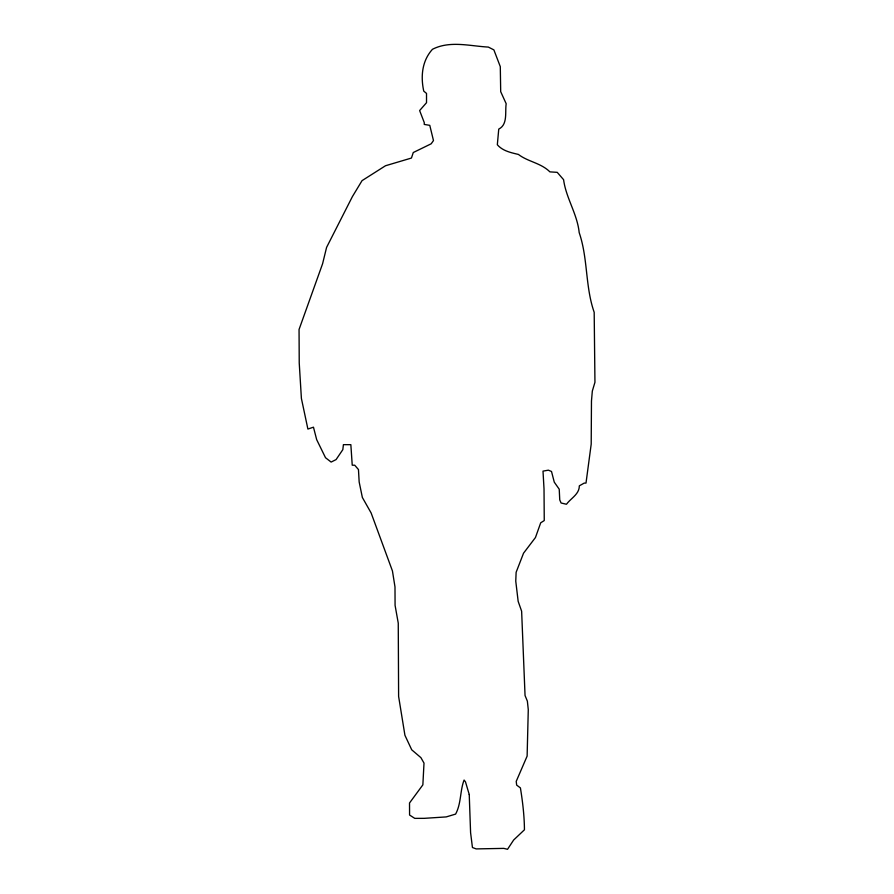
<?xml version="1.0" encoding="UTF-8"?>
<svg xmlns="http://www.w3.org/2000/svg" width="894" height="894" viewBox="0 0 894 894"><rect width="100%" height="100%" fill="white"/><g stroke="black" fill="none" stroke-linecap="round" stroke-linejoin="round"><path stroke-width="1.34" d="M469.238 794.509L470.59 832.672L472.445 847.523L476.189 848.909L503.791 848.384L507.535 849.3L513.648 840.014L524.443 829.788C524.353 815.797 522.621 801.516 520.409 787.905L516.665 785.111L516.218 781.378L527.125 756.112L528.276 709.635L527.371 701.164L525.046 695.51L521.627 611.183L518.162 601.371L515.76 581.145L516.129 572.305L523.538 553.196L535.45 537.529L540.702 522.822L544.256 520.554L544.021 488.962L543.004 471.127L548.368 470.166L551.509 471.473L554.269 482.145L559.231 489.219L559.745 499.891L561.097 502.998L566.472 504.261C570.864 498.204 579.401 494.248 579.323 485.833L584.218 483.095L586.006 483.073L591.202 444.128L591.47 401.026L592.32 391.103L594.946 382.286L594.186 312.285C585.123 286.505 588.073 258.567 579.189 232.608C577.3 213.979 565.969 197.954 563.589 179.672L557.23 172.341L549.911 171.871C540.859 162.898 528.063 161.825 518.397 154.427C510.865 152.65 502.607 150.918 497.332 144.75L498.751 129.094C507.982 124.512 504.898 112.085 506.172 103.715L500.696 91.669L500.294 66.637L493.879 49.885L488.347 47.08C469.864 46.086 449.838 40.364 432.45 49.304C421.99 60.87 420.56 76.37 423.745 91.11L426.516 93.423L426.527 102.687L419.632 110.554L424.259 122.567L424.259 124.422L429.779 125.35L433.478 140.57L431.187 143.789L413.274 152.528L411.441 158.048L385.504 165.748L362.048 180.644L352.404 196.602L326.589 247.381L322.589 263.764L299.054 329.484L299.233 362.953L301.401 398.445L307.894 429.053L313.47 427.187L316.677 439.658L325.517 457.717L331.138 462.075L336.077 459.594L342.827 449.648L343.408 444.664L350.85 444.676L352.236 465.204L354.717 465.204L358.46 469.551L359.164 481.967L362.361 497.466L371.122 512.955L392.444 570.953L394.992 586.945L395.081 605.361L398.255 623.14L398.612 696.404L404.926 735.281L411.721 749.809L420.929 757.665L424.002 763.107L422.862 784.865L409.519 802.991L409.575 815.037L414.771 818.368L424.158 818.345L446.218 816.915L455.605 814.099C461.338 803.538 459.941 790.777 464.087 780.037L465.495 781.904L469.238 794.509"/></g></svg>
